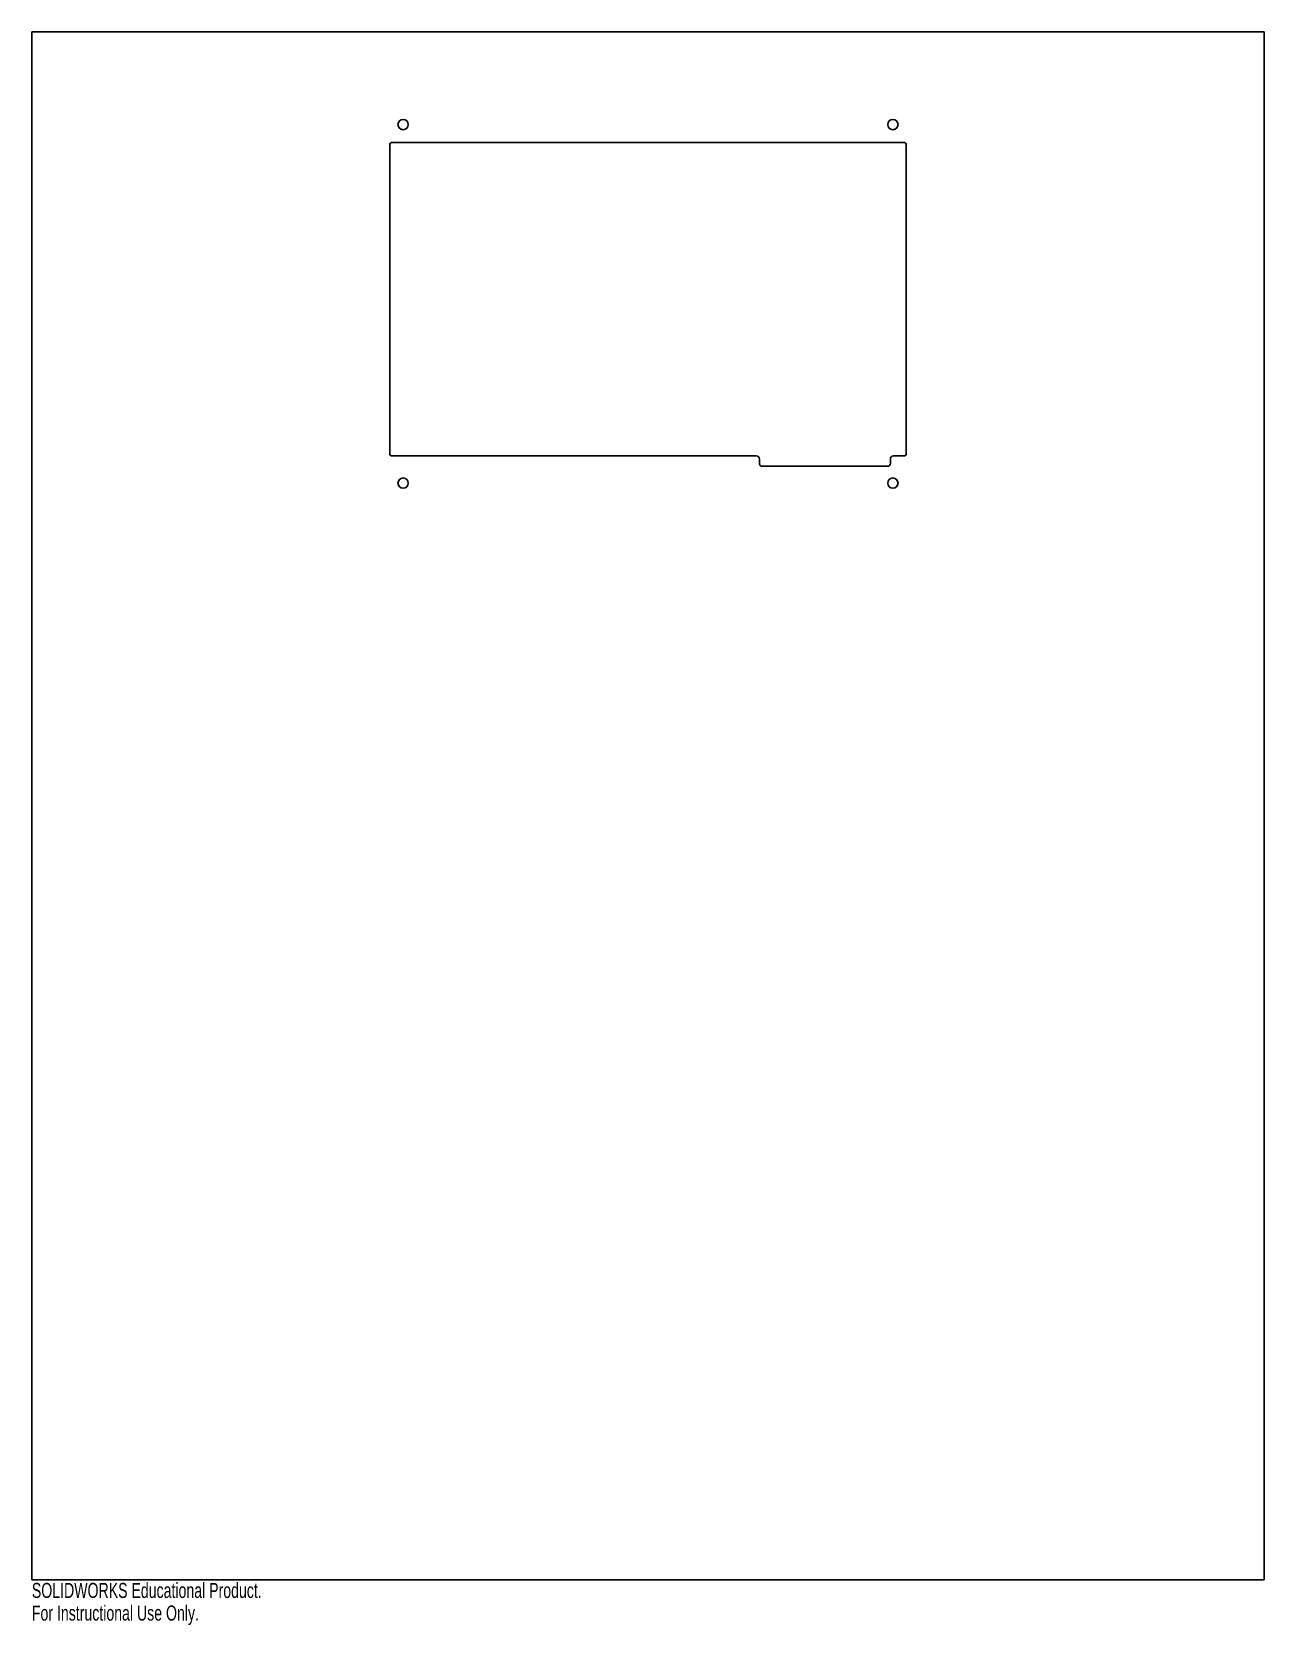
# Model space of a CAD drawing. Header units: millimetres. Extents: x -198 to 198, y -263 to 248.
import ezdxf

# ---------------------------------------------------------------- set-up
doc = ezdxf.new("R2010")
doc.units = ezdxf.units.MM
doc.styles.add('SLDTEXTSTYLE0', font='TXT', dxfattribs={"width": 0.7})

msp = doc.modelspace()

# ---------------------------------------------------------------- linework, layer by layer
at = {"color": 7, "linetype": 'Continuous', "lineweight": 25}
for p, q in [((197.5, 248), (-197.5, 248)), ((-197.5, 248), (-197.5, -248)), ((197.5, -248), (197.5, 248)), ((-82.7, 212), (-82.7, 112.6)), ((82.2, 212.5), (-82.2, 212.5)), ((82.7, 112.6), (82.7, 212)), ((-82.2, 112.1), (34.7, 112.1)), ((35.7, 111.1), (35.7, 109.8)), ((36.7, 108.8), (76.7, 108.8)), ((77.7, 109.8), (77.7, 111.1)), ((78.7, 112.1), (82.2, 112.1)), ((-197.5, -248), (197.5, -248))]:
    msp.add_line(p, q, dxfattribs=at)
for centre in [(-78.5, 218.3), (78.5, 218.3), (-78.5, 103.4), (78.5, 103.4)]:
    msp.add_circle(centre, 1.65, dxfattribs=at)
for centre, radius, start, end in [((-82.2, 212), 0.5, 90, 180), ((82.2, 212), 0.5, 0, 90), ((-82.2, 112.6), 0.5, 180, 270), ((82.2, 112.6), 0.5, 270, 360), ((34.7, 111.1), 1, 0, 90), ((36.7, 109.8), 1, 180, 270), ((76.7, 109.8), 1, 270, 0), ((78.7, 111.1), 1, 90, 180)]:
    msp.add_arc(centre, radius, start, end, dxfattribs=at)

# ---------------------------------------------------------------- texts
at = {"color": 7, "linetype": 'Continuous', "char_height": 4.8336, "attachment_point": 1, "style": 'SLDTEXTSTYLE0'}
for s, insert in [('SOLIDWORKS Educational Product.', (-197.5, -249.02)), ('For Instructional Use Only.', (-197.5, -256.27))]:
    msp.add_mtext(s, dxfattribs=dict(at, insert=insert))

doc.saveas('drawing.dxf')
